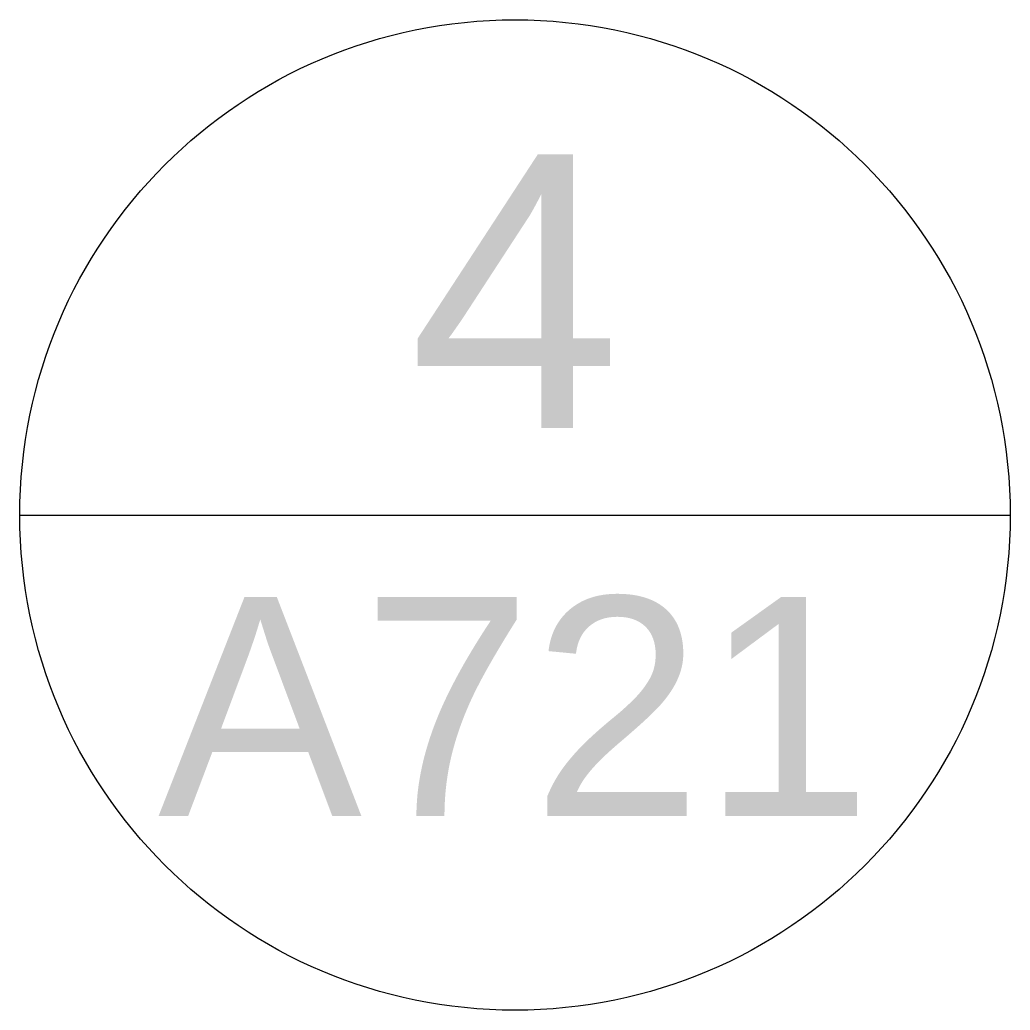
# Model space of a CAD drawing. Header units: millimetres. Extents: x -29 to 1292, y 25 to 454.
# Drawn here: x 451.66 to 458.9, y 77.67 to 84.91 of the extents above; entities that cross this region are included whole.
import ezdxf
from ezdxf.enums import TextEntityAlignment as Align

# ---------------------------------------------------------------- set-up
doc = ezdxf.new("R2010")
doc.units = ezdxf.units.MM
doc.layers.add('A-ANNO-SYMB', color=202, linetype='Continuous', lineweight=18)
doc.layers.add('SIMBOLI', color=201, linetype='Continuous')
doc.styles.add('ARIAL', font='arial.ttf')
doc.styles.get("Standard").update_dxf_attribs({"font": 'arial.ttf'})

# ---------------------------------------------------------------- blocks, each defined once
blk = doc.blocks.new('DETAGLI')
at = {"layer": 'A-ANNO-SYMB', "linetype": 'Continuous'}
blk.add_line((486.6623038243881, 356.1683681189022), (504.7640424375231, 356.1683681189022), dxfattribs=at)
blk.add_circle((495.7131731309556, 356.1683681189022), 9.050869306567474, dxfattribs=at)
for tag, p in [('TAVOLA', (495.7131731309555, 362.7615465745272)), ('SEZIONE', (495.7131731309557, 354.6683681189022))]:
    blk.add_attdef(tag, text='', height=5, dxfattribs=at).set_placement(p, align=Align.TOP_CENTER)

msp = doc.modelspace()

# ---------------------------------------------------------------- block references
at = {"layer": 'SIMBOLI'}
ref = msp.add_blockref('DETAGLI', (256.991534111283, -61.17282890193275), dxfattribs=dict(at, xscale=0.4, yscale=0.4, zscale=0.4))
ref.add_attrib('SEZIONE', 'A721', dxfattribs={"layer": 'A-ANNO-SYMB', "linetype": 'Continuous', "height": 1.6, "style": 'ARIAL'}).set_placement((455.2768033636656, 80.69451834562815), align=Align.TOP_CENTER)
ref.add_attrib('TAVOLA', '4', dxfattribs={"layer": 'A-ANNO-SYMB', "linetype": 'Continuous', "height": 2, "style": 'ARIAL'}).set_placement((455.2768033636654, 83.93178972787814), align=Align.TOP_CENTER)

doc.saveas('drawing.dxf')
